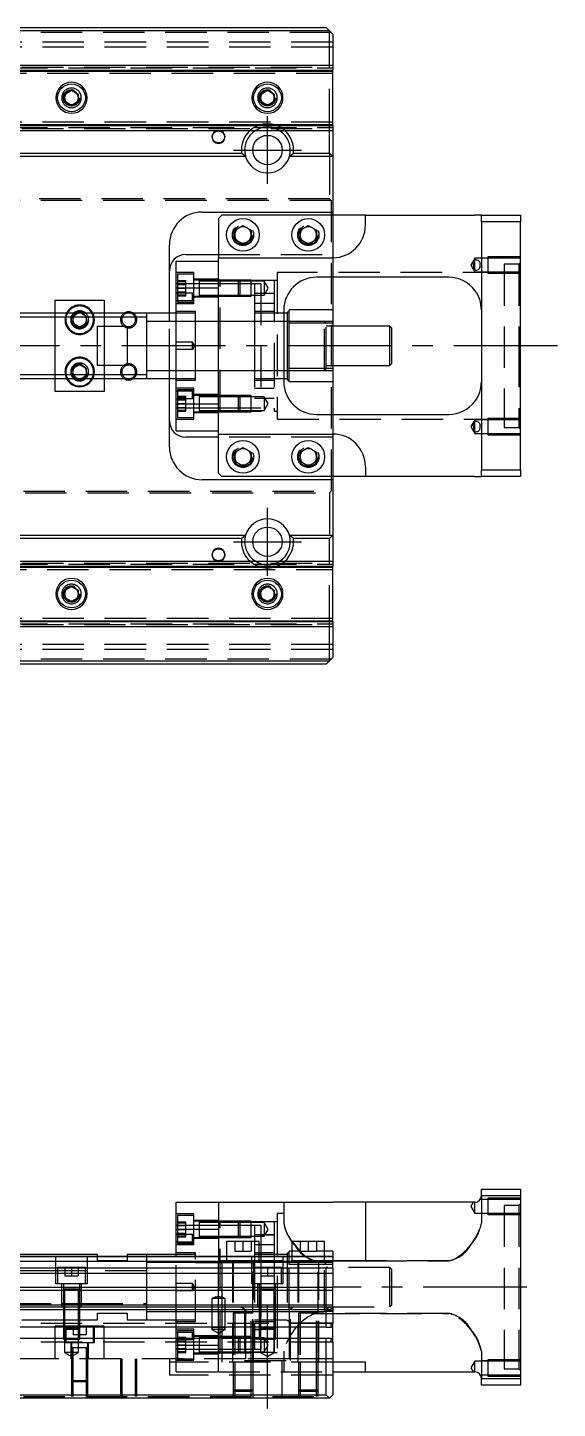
# Model space of a CAD drawing. Extents: x -15 to 745, y -361 to 120.
# Drawn here: x 306.6 to 468.8, y -325.5 to 97.5 of the extents above; entities that cross this region are included whole.
import ezdxf

# ---------------------------------------------------------------- set-up
doc = ezdxf.new("R2010")
doc.units = 0
doc.linetypes.add('CENTER', pattern=[50.8, 31.75, -6.35, 6.35, -6.35])
doc.linetypes.add('DASHED', pattern=[19.05, 12.7, -6.35])
doc.layers.get('0').update_dxf_attribs({"linetype": 'CONTINUOUS'})
doc.layers.add('CENTER', color=1, linetype='CENTER')

msp = doc.modelspace()

# ---------------------------------------------------------------- linework, layer by layer
at = {"color": 7, "linetype": 'CONTINUOUS'}
for p, q in [((300, 97.5), (398, 97.5)), ((399, 96.5), (398, 97.5)), ((399, 96.5), (300, 96.5)), ((400, 95.5), (399, 96.5)), ((399, 86), (399, 96.5)), ((400, 95.5), (400, 86)), ((300, 86), (400, 86)), ((400, 86), (400, 84.48)), ((301.27, 84.48), (400, 84.48)), ((301.95, 84.2), (400, 84.2)), ((400, 84.2), (400, 84.48)), ((400, 67.8), (400, 84.2)), ((318, 77.15), (320, 78.31)), ((318, 74.85), (318, 77.15)), ((320, 78.31), (322, 77.15)), ((322, 77.15), (322, 74.85)), ((378, 77.15), (380, 78.31)), ((378, 74.85), (378, 77.15)), ((380, 78.31), (382, 77.15)), ((382, 77.15), (382, 74.85)), ((320, 73.69), (318, 74.85)), ((322, 74.85), (320, 73.69)), ((380, 73.69), (378, 74.85)), ((382, 74.85), (380, 73.69)), ((300, 67.8), (400, 67.8)), ((400, 67.52), (400, 67.8)), ((300, 67.52), (400, 67.52)), ((300, 66), (400, 66)), ((399, 59), (399, 66)), ((400, 67.52), (400, 66)), ((400, 66), (400, 58)), ((300, 59), (372.06, 59)), ((373.29, 58), (300, 58)), ((373.29, 58), (372.06, 59)), ((386.71, 58), (387.94, 59)), ((400, 58), (386.71, 58)), ((387.94, 59), (399, 59)), ((399, 59), (400, 58)), ((400, 58), (400, 41)), ((360, 41), (400, 41)), ((366, 40), (365, 39)), ((365, 39), (365, 27)), ((410, 40), (366, 40)), ((400, 41), (400, 40)), ((410, 40), (443.5, 40)), ((410, 37), (410, 40)), ((445.5, 40), (443.5, 40)), ((445.5, 40), (457.5, 40)), ((445.5, 38), (445.5, 40)), ((457.5, 40), (457.5, 38)), ((370, 35.44), (372.5, 36.89)), ((370, 32.56), (370, 35.44)), ((372.5, 36.89), (375, 35.44)), ((375, 35.44), (375, 32.56)), ((390, 35.44), (392.5, 36.89)), ((390, 32.56), (390, 35.44)), ((392.5, 36.89), (395, 35.44)), ((395, 35.44), (395, 32.56)), ((445.5, 38), (445.5, -38)), ((457.5, 38), (445.5, 38)), ((457.5, -38), (457.5, 38)), ((350, 10), (350, 31)), ((372.5, 31.11), (370, 32.56)), ((375, 32.56), (372.5, 31.11)), ((392.5, 31.11), (390, 32.56)), ((395, 32.56), (392.5, 31.11)), ((352, 17.78), (352, 26)), ((352, 26), (365, 26)), ((355, 28), (365, 28)), ((365, 27), (400, 27)), ((365, 17.78), (365, 27)), ((443.03, 25.03), (443.11, 25.42)), ((443.11, 25.42), (443.23, 25.8)), ((443.23, 25.8), (443.38, 26.17)), ((443.38, 26.17), (443.5, 26.44)), ((443.5, 26.44), (443.76, 26.42)), ((443.5, 23.06), (443.5, 26.44)), ((443.76, 26.42), (444.01, 26.38)), ((444.01, 26.38), (444.25, 26.32)), ((444.25, 26.32), (444.47, 26.21)), ((444.47, 26.21), (444.66, 26.09)), ((444.66, 26.09), (444.81, 25.92)), ((444.81, 25.92), (444.93, 25.74)), ((444.93, 25.74), (445.02, 25.53)), ((445.02, 25.53), (445.08, 25.3)), ((443.58, 23.06), (443.5, 23.06)), ((443.82, 23.08), (443.58, 23.06)), ((444.04, 23.12), (443.82, 23.08)), ((444.26, 23.18), (444.04, 23.12)), ((444.46, 23.28), (444.26, 23.18)), ((444.65, 23.41), (444.46, 23.28)), ((444.81, 23.57), (444.65, 23.41)), ((444.94, 23.78), (444.81, 23.57)), ((445.04, 24.02), (444.94, 23.78)), ((352, -17.78), (352, 17.78)), ((352, 17.78), (365, 17.78)), ((365, -17.78), (365, 17.78)), ((365, -17.78), (365, 17.78)), ((435.5, 21), (395, 21)), ((400, 21), (400, 11)), ((315, 14), (330, 14)), ((315, 10), (315, 14)), ((330, 14), (330, 10)), ((343, 10), (300, 10)), ((313, 10), (300, 10)), ((321.96, 10), (322.5, 10.31)), ((322.5, 10.31), (323.04, 10)), ((352, 10), (343, 10)), ((343, 10), (343, -10)), ((343, 10), (343, -10)), ((385, 11), (385, -11)), ((386, 10), (385, 10)), ((386.31, 10.37), (386, 10.37)), ((386, 10.37), (386, 0)), ((386.63, 6.93), (386.63, 11)), ((400, 11), (386.63, 11)), ((400, 11), (400, 6.93)), ((328, -6), (328, 6)), ((328, 6), (337, 6)), ((337, 6), (337, -6)), ((386.63, -6.93), (386.63, 6.93)), ((400, 6.93), (386.63, 6.93)), ((400, 6.93), (400, -6.93)), ((417.5, 6), (400, 6)), ((418, 5.5), (417.5, 6)), ((417.5, -6), (417.5, 6)), ((418, 5.5), (418, -5.5)), ((386, 0), (386, -10.38)), ((337, -6), (328, -6)), ((386.63, -11), (386.63, -6.93)), ((400, -6.93), (386.63, -6.93)), ((400, -6), (417.5, -6)), ((400, -6.93), (400, -11)), ((417.5, -6), (418, -5.5)), ((300, -10), (343, -10)), ((300, -10), (313, -10)), ((315, -14), (315, -10)), ((322.5, -10.31), (321.96, -10)), ((323.04, -10), (322.5, -10.31)), ((330, -10), (330, -14)), ((343, -10), (352, -10)), ((350, -31), (350, -10)), ((385, -10), (386, -10)), ((386, -10.38), (386.31, -10.38)), ((400, -11), (386.63, -11)), ((400, -11), (400, -21)), ((330, -14), (315, -14)), ((359.1, -15.18), (359.1, -20.18)), ((352, -17.78), (365, -17.78)), ((352, -26), (352, -17.78)), ((365, -27), (365, -17.78)), ((395, -21), (435.5, -21)), ((443.03, -24.47), (443.11, -24.08)), ((443.11, -24.08), (443.23, -23.7)), ((443.23, -23.7), (443.38, -23.33)), ((443.38, -23.33), (443.5, -23.06)), ((443.5, -23.06), (443.76, -23.07)), ((443.5, -26.44), (443.5, -23.06)), ((443.76, -23.07), (444.01, -23.11)), ((444.01, -23.11), (444.25, -23.18)), ((444.25, -23.18), (444.47, -23.28)), ((444.47, -23.28), (444.66, -23.41)), ((444.66, -23.41), (444.81, -23.58)), ((444.81, -23.58), (444.93, -23.76)), ((444.93, -23.76), (445.02, -23.96)), ((445.02, -23.96), (445.08, -24.19)), ((352, -26), (365, -26)), ((365, -28), (355, -28)), ((365, -39), (365, -27)), ((365, -27), (400, -27)), ((443.58, -26.43), (443.5, -26.44)), ((443.82, -26.42), (443.58, -26.43)), ((444.04, -26.38), (443.82, -26.42)), ((444.26, -26.31), (444.04, -26.38)), ((444.46, -26.22), (444.26, -26.31)), ((444.65, -26.09), (444.46, -26.22)), ((444.81, -25.93), (444.65, -26.09)), ((444.94, -25.71), (444.81, -25.93)), ((445.04, -25.47), (444.94, -25.71)), ((370, -32.56), (372.5, -31.11)), ((370, -35.44), (370, -32.56)), ((372.5, -31.11), (375, -32.56)), ((375, -32.56), (375, -35.44)), ((390, -32.56), (392.5, -31.11)), ((390, -35.44), (390, -32.56)), ((392.5, -31.11), (395, -32.56)), ((395, -32.56), (395, -35.44)), ((372.5, -36.89), (370, -35.44)), ((375, -35.44), (372.5, -36.89)), ((392.5, -36.89), (390, -35.44)), ((395, -35.44), (392.5, -36.89)), ((410, -37), (410, -40)), ((445.5, -40), (445.5, -38)), ((445.5, -38), (457.5, -38)), ((457.5, -38), (457.5, -40)), ((400, -41), (360, -41)), ((365, -39), (366, -40)), ((410, -40), (366, -40)), ((400, -40), (400, -41)), ((400, -41), (400, -58)), ((443.5, -40), (410, -40)), ((443.5, -40), (445.5, -40)), ((457.5, -40), (445.5, -40)), ((300, -58), (373.29, -58)), ((372.06, -59), (300, -59)), ((372.06, -59), (373.29, -58)), ((386.71, -58), (400, -58)), ((387.94, -59), (386.71, -58)), ((399, -59), (387.94, -59)), ((400, -58), (399, -59)), ((399, -66), (399, -59)), ((400, -58), (400, -66)), ((300, -66), (400, -66)), ((300, -67.52), (400, -67.52)), ((400, -66), (400, -67.52)), ((400, -67.8), (400, -67.52)), ((300, -67.8), (400, -67.8)), ((400, -84.2), (400, -67.8)), ((318, -74.85), (320, -73.69)), ((318, -77.15), (318, -74.85)), ((320, -73.69), (322, -74.85)), ((322, -74.85), (322, -77.15)), ((378, -74.85), (380, -73.69)), ((378, -77.15), (378, -74.85)), ((380, -73.69), (382, -74.85)), ((382, -74.85), (382, -77.15)), ((320, -78.31), (318, -77.15)), ((322, -77.15), (320, -78.31)), ((380, -78.31), (378, -77.15)), ((382, -77.15), (380, -78.31)), ((301.27, -84.48), (400, -84.48)), ((301.95, -84.2), (400, -84.2)), ((400, -84.48), (400, -84.2)), ((400, -84.48), (400, -86)), ((300, -86), (400, -86)), ((399, -96.5), (399, -86)), ((400, -86), (400, -95.5)), ((300, -96.5), (399, -96.5)), ((398, -97.5), (399, -96.5)), ((399, -96.5), (400, -95.5)), ((398, -97.5), (300, -97.5)), ((445.5, -260.35), (445.5, -258.35)), ((445.5, -258.35), (457.5, -258.35)), ((457.5, -260.35), (445.5, -260.35)), ((457.5, -258.35), (457.5, -260.35)), ((457.5, -260.35), (457.5, -316.35)), ((352, -262.35), (365, -262.35)), ((352, -270.57), (352, -262.35)), ((365, -262.35), (400, -262.35)), ((365, -262.35), (365, -278.85)), ((410, -262.35), (400, -262.35)), ((443.5, -262.35), (410, -262.35)), ((410, -262.35), (410, -280.35)), ((352, -278.85), (352, -270.57)), ((352, -270.57), (365, -270.57)), ((367.5, -274.35), (367.5, -278.85)), ((377.5, -274.35), (367.5, -274.35)), ((377.5, -278.85), (377.5, -274.35)), ((387.5, -274.35), (387.5, -278.85)), ((397.5, -274.35), (387.5, -274.35)), ((397.5, -278.85), (397.5, -274.35)), ((328, -278.35), (293.5, -278.35)), ((293.5, -278.85), (400, -278.85)), ((293.5, -279.02), (400, -279.02)), ((328, -278.85), (328, -278.35)), ((343, -278.35), (337, -278.35)), ((337, -278.35), (337, -278.85)), ((352, -278.35), (343, -278.35)), ((343, -278.35), (343, -278.85)), ((343, -278.35), (343, -278.85)), ((400, -279.02), (400, -278.85)), ((400, -279.02), (400, -280.42)), ((293.5, -280.42), (400, -280.42)), ((293.5, -282.49), (400, -282.49)), ((410, -280.35), (400, -280.35)), ((400, -282.49), (400, -280.42)), ((400, -282.49), (400, -284.11)), ((293.5, -284.11), (400, -284.11)), ((400, -284.11), (400, -288.41)), ((0, -289.26), (400, -289.26)), ((293.5, -288.41), (400, -288.41)), ((322.5, -288.95), (317.5, -288.95)), ((400, -289.26), (400, -288.41)), ((400, -293.76), (400, -289.26)), ((0, -293.76), (400, -293.76)), ((1, -294.35), (399, -294.35)), ((398, -295.35), (2, -295.35)), ((398, -295.35), (399, -294.35)), ((398, -300.65), (398, -295.35)), ((399, -294.35), (400, -295.35)), ((399, -294.35), (400, -294.35)), ((400, -294.35), (400, -293.76)), ((400, -295.35), (400, -299.5)), ((375.5, -296.35), (369.5, -296.35)), ((395.5, -296.35), (389.5, -296.35)), ((399.5, -300.65), (399.5, -299.5)), ((399.5, -299.5), (400, -299.5)), ((400, -300.65), (400, -299.5)), ((398, -300.65), (2, -300.65)), ((398, -304.05), (2, -304.05)), ((398, -300.65), (399.5, -300.65)), ((399.5, -304.05), (398, -304.05)), ((398, -321.35), (398, -304.05)), ((400, -300.65), (399.5, -300.65)), ((399.5, -304.05), (400, -304.05)), ((399.5, -305.2), (399.5, -304.05)), ((400, -304.05), (400, -300.65)), ((400, -305.2), (400, -304.05)), ((325, -306.95), (320, -306.95)), ((400, -305.2), (399.5, -305.2)), ((400, -305.2), (400, -321.35)), ((410, -311.35), (400, -311.35)), ((410, -314.35), (410, -311.35)), ((400, -314.35), (410, -314.35)), ((410, -314.35), (443.5, -314.35)), ((445.5, -318.35), (445.5, -316.35)), ((445.5, -316.35), (457.5, -316.35)), ((457.5, -316.35), (457.5, -318.35)), ((2, -321.35), (398, -321.35)), ((399, -322.35), (398, -321.35)), ((400, -321.35), (399, -322.35)), ((457.5, -318.35), (445.5, -318.35)), ((399, -322.35), (1, -322.35))]:
    msp.add_line(p, q, dxfattribs=at)
at = {"color": 3, "linetype": 'DASHED'}
for p, q in [((399.5, 96), (283.8, 96)), ((400, 93), (0, 93)), ((400, 91.5), (0, 91.5)), ((0, 85.4), (400, 85.4)), ((300, 85.15), (400, 85.15)), ((399, 66), (399, 86)), ((293.5, 84.42), (400, 84.42)), ((293.5, 83.5), (400, 83.5)), ((317.5, 76), (317.53, 76.41)), ((377.5, 76), (377.53, 76.37)), ((400, 68.5), (293.5, 68.5)), ((0, 66.6), (400, 66.6)), ((293.5, 67.58), (400, 67.58)), ((300, 66.85), (400, 66.85)), ((399, 59), (399, 45)), ((399.5, 44.5), (0.5, 44.5)), ((399, 45), (1, 45)), ((399.5, 44.5), (399, 45)), ((399.5, 44.5), (399.5, -44.5)), ((400, 40), (400, 28)), ((369.5, 34), (369.52, 34.35)), ((389.5, 34), (389.52, 34.35)), ((365, 28), (400, 28)), ((365, 17.78), (365, 26)), ((400, 28), (400, 27)), ((400, 27), (400, 21)), ((443.5, 26.85), (442.29, 24.75)), ((447.5, 26.85), (443.5, 26.85)), ((443.5, 26.44), (443.5, 26.85)), ((457.5, 27.25), (447.5, 27.25)), ((447.5, 27.25), (447.5, 22.25)), ((457.5, 26.85), (447.5, 26.85)), ((457.5, 25.5), (457, 25)), ((357.5, 22.43), (352, 22.43)), ((357.5, 21.93), (352.5, 21.93)), ((352.5, 21.93), (352.5, 17.68)), ((357.5, 12.93), (357.5, 22.43)), ((452.5, 22.5), (383, 22.5)), ((383, 22.5), (383, -22.5)), ((442.29, 24.75), (443.5, 22.65)), ((443.5, 22.65), (443.5, 23.06)), ((443.5, 22.65), (447.5, 22.65)), ((447.5, 22.65), (457.5, 22.65)), ((447.5, 22.25), (457.5, 22.25)), ((457, 25), (452.5, 25)), ((452.5, 25), (452.5, -25)), ((457, 25), (457, 0)), ((352.5, 19), (352, 19)), ((352.5, 19.99), (355, 19.99)), ((352.5, 19.68), (355, 19.68)), ((357.5, 19), (352.5, 19)), ((352.5, 18.83), (355, 18.83)), ((352.5, 17.68), (355, 17.68)), ((352.5, 17.68), (352.5, 13.43)), ((355, 18.83), (355, 19.99)), ((355, 16.52), (355, 18.83)), ((365, 20.43), (357.5, 20.43)), ((359.1, 20.18), (357.5, 20.18)), ((359.1, 19), (357.5, 19)), ((359.1, 20.18), (359.09, 20.18)), ((365, 20.18), (359.1, 20.18)), ((359.1, 20.18), (359.1, 20.18)), ((359.1, 20.18), (359.1, 15.18)), ((359.1, 20.18), (359.1, 17.83)), ((365, 19.78), (359.1, 19.78)), ((365, 19), (359.1, 19)), ((359.1, 17.83), (359.1, 17.55)), ((359.1, 17.55), (359.1, 15.91)), ((365.5, 20), (365, 20.5)), ((371.1, 20.18), (365, 20.18)), ((371.1, 20.18), (365, 20.18)), ((365.5, 20), (365, 20)), ((371.5, 19.78), (365, 19.78)), ((376, 19), (365, 19)), ((382, 20), (365.5, 20)), ((365.5, -20), (365.5, 20)), ((371.5, 19.78), (371.1, 20.18)), ((375, 20.18), (371.1, 20.18)), ((371.1, 17.68), (371.1, 20.18)), ((371.1, 15.18), (371.1, 17.68)), ((375, 19.78), (371.5, 19.78)), ((371.5, 19.78), (371.5, 17.68)), ((371.5, 17.68), (371.5, 15.58)), ((375, 15.18), (375, 20.18)), ((379, 19.78), (375, 19.78)), ((378, 19), (376, 19)), ((376, 19), (376, 0)), ((378, 19), (378, 0)), ((380.21, 17.68), (379, 19.78)), ((379, 19.78), (379, 17.68)), ((379, 15.58), (380.21, 17.68)), ((379, 17.68), (379, 15.58)), ((383, 20), (382, 20)), ((382, 20), (382, 0)), ((443.52, 16.97), (443.34, 17.21)), ((357, 16.1), (352, 16.1)), ((352, 13.9), (357, 13.9)), ((357.5, 12.93), (352, 12.93)), ((352.5, 16.52), (355, 16.52)), ((352.5, 15.68), (355, 15.68)), ((352.5, 15.37), (355, 15.37)), ((352.5, 13.43), (357.5, 13.43)), ((355, 15.37), (355, 16.52)), ((357.66, 15), (357, 16.1)), ((357, 15), (357, 16.1)), ((357, 13.9), (357.66, 15)), ((357, 13.9), (357, 15)), ((357.66, 15), (357, 15)), ((357.5, 15.18), (359.1, 15.18)), ((365, 14.93), (357.5, 14.93)), ((359.09, 15.18), (359.1, 15.18)), ((359.1, 15.91), (359.1, 15.18)), ((359.1, 15.58), (365, 15.58)), ((359.1, 15.18), (365, 15.18)), ((359.1, 15.18), (359.1, 15.18)), ((365, 15.58), (371.5, 15.58)), ((365, 15.18), (371.1, 15.18)), ((365, 15.18), (371.1, 15.18)), ((371.1, 15.18), (371.5, 15.58)), ((371.1, 15.18), (375, 15.18)), ((371.5, 15.58), (375, 15.58)), ((375, 15.58), (379, 15.58)), ((378, 16), (376, 16)), ((382, 13), (376, 13)), ((382, 16), (378, 16)), ((315, 5), (315, 10)), ((320.5, 9.15), (321.96, 10)), ((320.5, 6.85), (320.5, 9.15)), ((323.04, 10), (324.5, 9.15)), ((324.5, 9.15), (324.5, 6.85)), ((330, 10), (330, 5)), ((350, 7.5), (350, 10)), ((358, 10.5), (352, 10.5)), ((358, 10), (352, 10)), ((358, 0), (358, 10.5)), ((382, 10.5), (376, 10.5)), ((382, 10), (376, 10)), ((376, 10), (376, 0)), ((385, 10), (382, 10)), ((315, -5), (315, 5)), ((320, 8), (320.01, 8.25)), ((322.5, 5.69), (320.5, 6.85)), ((324.5, 6.85), (322.5, 5.69)), ((330, 5), (330, -5)), ((352, 7.5), (343, 7.5)), ((350, -7.5), (350, 7.5)), ((358, 7.5), (352, 7.5)), ((365, 7.5), (358, 7.5)), ((376, 7.5), (365, 7.5)), ((382, 7.5), (376, 7.5)), ((385, 7.5), (382, 7.5)), ((386, 7.5), (385, 7.5)), ((386.63, 7.5), (386, 7.5)), ((397.5, 7.5), (386.63, 7.5)), ((400, 7.5), (397.5, 7.5)), ((398, 7), (397.5, 7.5)), ((397.5, -7.5), (397.5, 7.5)), ((398, -7), (398, 7)), ((400, 6), (398, 6)), ((357, 1.1), (352, 1.1)), ((357.66, 0), (357, 1.1)), ((357, -1.1), (357, 1.1)), ((358, -10.5), (358, 0)), ((376, 0), (376, -19)), ((376, 0), (376, -10)), ((378, 0), (378, -19)), ((382, 0), (382, -20)), ((457, 0), (457, -25)), ((357, -1.1), (352, -1.1)), ((357.66, 0), (357, -1.1)), ((315, -10), (315, -5)), ((320, -8), (320.01, -7.75)), ((320.5, -6.85), (322.5, -5.69)), ((320.5, -9.15), (320.5, -6.85)), ((322.5, -5.69), (324.5, -6.85)), ((324.5, -6.85), (324.5, -9.15)), ((330, -5), (330, -10)), ((343, -7.5), (352, -7.5)), ((350, -10), (350, -7.5)), ((352, -7.5), (358, -7.5)), ((358, -7.5), (365, -7.5)), ((365, -7.5), (376, -7.5)), ((376, -7.5), (382, -7.5)), ((382, -7.5), (385, -7.5)), ((385, -7.5), (386, -7.5)), ((386, -7.5), (386.63, -7.5)), ((386.63, -7.5), (397.5, -7.5)), ((397.5, -7.5), (398, -7)), ((397.5, -7.5), (400, -7.5)), ((398, -6), (400, -6)), ((321.96, -10), (320.5, -9.15)), ((324.5, -9.15), (323.04, -10)), ((352, -10), (358, -10)), ((352, -10.5), (358, -10.5)), ((376, -10), (382, -10)), ((376, -10.5), (382, -10.5)), ((382, -10), (385, -10)), ((357.5, -12.93), (352, -12.93)), ((357, -13.9), (352, -13.9)), ((352, -16.1), (357, -16.1)), ((357.5, -13.43), (352.5, -13.43)), ((352.5, -13.43), (352.5, -21.93)), ((352.5, -15.37), (355, -15.37)), ((352.5, -15.68), (355, -15.68)), ((352.5, -16.52), (355, -16.52)), ((355, -15.68), (355, -15.37)), ((355, -17.68), (355, -15.68)), ((357.66, -15), (357, -13.9)), ((357, -15), (357, -13.9)), ((357, -16.1), (357.66, -15)), ((357.66, -15), (357, -15)), ((357.5, -15), (357, -15)), ((357, -16.1), (357, -15)), ((357.5, -17.68), (357.5, -12.93)), ((365, -14.93), (357.5, -14.93)), ((357.66, -15), (357.5, -15)), ((359.1, -15.18), (357.5, -15.18)), ((359.1, -15.18), (359.09, -15.18)), ((365, -15.18), (359.1, -15.18)), ((359.1, -15.18), (359.1, -15.18)), ((359.1, -15.18), (359.1, -20.18)), ((365, -15.58), (359.1, -15.58)), ((371.1, -15.18), (365, -15.18)), ((371.1, -15.18), (365, -15.18)), ((371.5, -15.58), (365, -15.58)), ((371.5, -15.58), (371.1, -15.18)), ((375, -15.18), (371.1, -15.18)), ((371.1, -20.18), (371.1, -15.18)), ((375, -15.58), (371.5, -15.58)), ((371.5, -15.58), (371.5, -19.78)), ((375, -20.18), (375, -15.18)), ((379, -15.58), (375, -15.58)), ((376, -13), (382, -13)), ((376, -16), (378, -16)), ((378, -16), (382, -16)), ((380.21, -17.68), (379, -15.58)), ((379, -15.58), (379, -19.78)), ((443.49, -17.02), (443.79, -16.59)), ((352, -19), (352.5, -19)), ((352.5, -17.68), (355, -17.68)), ((352.5, -18.83), (355, -18.83)), ((352.5, -19), (357.5, -19)), ((352.5, -19.68), (355, -19.68)), ((352.5, -19.99), (355, -19.99)), ((355, -19.68), (355, -17.68)), ((355, -19.99), (355, -19.68)), ((357.5, -22.43), (357.5, -17.68)), ((357.5, -19), (359.1, -19)), ((357.5, -20.18), (359.1, -20.18)), ((357.5, -20.43), (365, -20.43)), ((359.09, -20.18), (359.1, -20.18)), ((359.1, -19), (365, -19)), ((359.1, -19.78), (365, -19.78)), ((359.1, -20.18), (365, -20.18)), ((359.1, -20.18), (359.1, -20.18)), ((365, -26), (365, -17.78)), ((365, -19), (376, -19)), ((365, -19.78), (371.5, -19.78)), ((365, -20), (365.5, -20)), ((365, -20.5), (365.5, -20)), ((365, -20.18), (371.1, -20.18)), ((365, -20.18), (371.1, -20.18)), ((365.5, -20), (382, -20)), ((371.1, -20.18), (371.5, -19.78)), ((371.1, -20.18), (375, -20.18)), ((371.5, -19.78), (375, -19.78)), ((375, -19.78), (379, -19.78)), ((376, -19), (378, -19)), ((379, -19.78), (380.21, -17.68)), ((382, -20), (383, -20)), ((400, -21), (400, -27)), ((352, -22.43), (357.5, -22.43)), ((352.5, -21.93), (357.5, -21.93)), ((383, -22.5), (452.5, -22.5)), ((443.5, -22.65), (442.29, -24.75)), ((442.29, -24.75), (443.5, -26.85)), ((447.5, -22.65), (443.5, -22.65)), ((443.5, -23.06), (443.5, -22.65)), ((457.5, -22.25), (447.5, -22.25)), ((447.5, -22.25), (447.5, -27.25)), ((457.5, -22.65), (447.5, -22.65)), ((452.5, -25), (457, -25)), ((457, -25), (457.5, -25.5)), ((400, -28), (365, -28)), ((400, -27), (400, -28)), ((400, -28), (400, -40)), ((443.5, -26.85), (443.5, -26.44)), ((443.5, -26.85), (447.5, -26.85)), ((447.5, -26.85), (457.5, -26.85)), ((447.5, -27.25), (457.5, -27.25)), ((369.5, -34), (369.52, -33.65)), ((389.5, -34), (389.52, -33.65)), ((0.5, -44.5), (399.5, -44.5)), ((1, -45), (399, -45)), ((399, -45), (399.5, -44.5)), ((399, -45), (399, -59)), ((0, -66.6), (400, -66.6)), ((293.5, -67.58), (400, -67.58)), ((300, -66.85), (400, -66.85)), ((399, -86), (399, -66)), ((293.5, -68.5), (400, -68.5)), ((317.5, -76), (317.53, -75.59)), ((377.5, -76), (377.53, -75.59)), ((400, -83.5), (293.5, -83.5)), ((293.5, -84.42), (400, -84.42)), ((0, -85.4), (400, -85.4)), ((300, -85.15), (400, -85.15)), ((400, -91.5), (0, -91.5)), ((400, -93), (0, -93)), ((399.5, -96), (283.8, -96)), ((445.12, -261.53), (445.14, -261.51)), ((447.5, -261.51), (445.14, -261.51)), ((445.5, -260.35), (445.5, -268.73)), ((457.5, -261.11), (447.5, -261.11)), ((447.5, -261.11), (447.5, -266.11)), ((457.5, -261.51), (447.5, -261.51)), ((357.5, -265.93), (352, -265.93)), ((357.5, -266.43), (352.5, -266.43)), ((352.5, -266.43), (352.5, -270.68)), ((357.5, -275.43), (357.5, -265.93)), ((385, -265.85), (383, -265.85)), ((383, -265.85), (383, -287.35)), ((385, -262.35), (385, -268.73)), ((443.01, -262.35), (442.29, -263.61)), ((442.29, -263.61), (443.5, -265.71)), ((443.5, -265.71), (443.5, -262.35)), ((443.5, -265.71), (447.5, -265.71)), ((452.5, -265.85), (445.5, -265.85)), ((447.5, -265.71), (457.5, -265.71)), ((447.5, -266.11), (457.5, -266.11)), ((457, -263.35), (452.5, -263.35)), ((452.5, -263.35), (452.5, -313.35)), ((457.5, -262.85), (457, -263.35)), ((457, -263.35), (457, -313.35)), ((352, -269.35), (352.5, -269.35)), ((352, -269.35), (352.5, -269.35)), ((352.5, -268.37), (355, -268.37)), ((352.5, -268.68), (355, -268.68)), ((352.5, -269.35), (365, -269.35)), ((352.5, -269.35), (365, -269.35)), ((352.5, -269.52), (355, -269.52)), ((352.5, -270.68), (352.5, -274.93)), ((352.5, -270.68), (355, -270.68)), ((355, -269.52), (355, -268.37)), ((355, -271.83), (355, -269.52)), ((365, -267.93), (357.5, -267.93)), ((359.1, -268.18), (357.5, -268.18)), ((365, -268.18), (359.09, -268.18)), ((359.1, -268.18), (359.1, -268.58)), ((359.1, -268.18), (359.1, -273.18)), ((359.1, -268.18), (359.1, -273.18)), ((365, -268.58), (359.1, -268.58)), ((359.1, -268.58), (359.1, -270.54)), ((359.1, -270.54), (359.1, -270.82)), ((359.1, -270.68), (359.1, -273.18)), ((359.1, -270.68), (359.1, -273.18)), ((365.5, -268.35), (365, -267.85)), ((371.1, -268.18), (365, -268.18)), ((371.1, -268.18), (365, -268.18)), ((365.5, -268.35), (365, -268.35)), ((371.5, -268.58), (365, -268.58)), ((365, -269.35), (376, -269.35)), ((365, -269.35), (376, -269.35)), ((382, -268.35), (365.5, -268.35)), ((365.5, -308.35), (365.5, -268.35)), ((371.5, -268.58), (371.1, -268.18)), ((375, -268.18), (371.1, -268.18)), ((371.1, -270.68), (371.1, -268.18)), ((371.1, -273.18), (371.1, -270.68)), ((375, -268.58), (371.5, -268.58)), ((371.5, -268.58), (371.5, -270.68)), ((371.5, -270.68), (371.5, -272.78)), ((375, -273.18), (375, -268.18)), ((379, -268.58), (375, -268.58)), ((376, -269.35), (378, -269.35)), ((376, -269.35), (376, -278.85)), ((378, -269.35), (378, -282.35)), ((380.21, -270.68), (379, -268.58)), ((379, -268.58), (379, -270.68)), ((379, -272.78), (380.21, -270.68)), ((379, -270.68), (379, -272.78)), ((383, -268.35), (382, -268.35)), ((382, -268.35), (382, -278.85)), ((357, -272.25), (352, -272.25)), ((352, -274.45), (357, -274.45)), ((352.5, -271.83), (355, -271.83)), ((352.5, -272.68), (355, -272.68)), ((352.5, -272.99), (355, -272.99)), ((352.5, -274.93), (357.5, -274.93)), ((355, -272.99), (355, -271.83)), ((357.66, -273.35), (357, -272.25)), ((357, -273.35), (357, -272.25)), ((357, -274.45), (357.66, -273.35)), ((357.66, -273.35), (357, -273.35)), ((357.66, -273.35), (357, -273.35)), ((357, -274.45), (357, -273.35)), ((357.5, -273.18), (359.1, -273.18)), ((365, -273.43), (357.5, -273.43)), ((359.09, -273.18), (365, -273.18)), ((359.1, -270.82), (359.1, -272.78)), ((359.1, -272.78), (365, -272.78)), ((365, -272.78), (371.5, -272.78)), ((365, -273.18), (371.1, -273.18)), ((365, -273.18), (371.1, -273.18)), ((370, -274.35), (370, -277.35)), ((371.1, -273.18), (371.5, -272.78)), ((371.1, -273.18), (375, -273.18)), ((371.5, -272.78), (375, -272.78)), ((372.5, -274.35), (372.5, -277.35)), ((375, -272.78), (379, -272.78)), ((375, -274.35), (375, -277.35)), ((378, -272.35), (376, -272.35)), ((378, -272.35), (382, -272.35)), ((382, -272.35), (378, -272.35)), ((387.51, -274.38), (389.94, -277.35)), ((390, -274.35), (390, -277.35)), ((392.5, -274.35), (392.5, -277.35)), ((395, -274.35), (395, -277.35)), ((315.25, -287.35), (315.25, -278.85)), ((324.75, -278.85), (324.75, -287.35)), ((328, -280.35), (328, -278.85)), ((337, -278.85), (337, -280.35)), ((343, -278.85), (343, -288.35)), ((343, -278.85), (343, -288.35)), ((357.5, -275.43), (352, -275.43)), ((358, -277.85), (352, -277.85)), ((358, -278.35), (352, -278.35)), ((352, -294.35), (352, -278.85)), ((358, -298.85), (358, -277.85)), ((365, -278.85), (365, -280.35)), ((367.5, -278.85), (367.5, -280.35)), ((370, -277.35), (372.5, -277.35)), ((372.5, -277.35), (375, -277.35)), ((375.25, -287.35), (375.25, -278.85)), ((377.5, -275.35), (376, -275.35)), ((377.5, -275.35), (376, -275.35)), ((382, -277.85), (376, -277.85)), ((377.5, -278.35), (376, -278.35)), ((376, -278.85), (376, -280.35)), ((382, -275.35), (377.5, -275.35)), ((382, -275.35), (377.5, -275.35)), ((382, -278.35), (377.5, -278.35)), ((377.5, -280.35), (377.5, -278.85)), ((386, -278.35), (382, -278.35)), ((382, -278.85), (382, -280.35)), ((384.75, -278.85), (384.75, -287.35)), ((386.31, -277.98), (386, -277.98)), ((386, -277.98), (386, -278.85)), ((386, -278.85), (386, -280.35)), ((386.63, -278.85), (386.63, -277.35)), ((387.5, -277.35), (386.63, -277.35)), ((386.63, -280.35), (386.63, -278.85)), ((390, -277.35), (387.5, -277.35)), ((387.5, -278.85), (387.5, -280.35)), ((389.94, -277.35), (391.58, -278.86)), ((390, -277.35), (392.5, -277.35)), ((392.5, -277.35), (395, -277.35)), ((397.5, -277.35), (395, -277.35)), ((400, -277.35), (397.5, -277.35)), ((397.5, -280.35), (397.5, -278.85)), ((400, -277.35), (400, -278.85)), ((315.25, -283.35), (293.5, -283.35)), ((315.75, -283.35), (315.25, -283.35)), ((315.75, -282.35), (315.75, -287.35)), ((324.25, -282.35), (315.75, -282.35)), ((324.25, -283.35), (315.75, -283.35)), ((318, -282.35), (318, -284.85)), ((320, -282.35), (320, -284.85)), ((322, -282.35), (322, -284.85)), ((324.25, -287.35), (324.25, -282.35)), ((324.75, -283.35), (324.25, -283.35)), ((343, -283.35), (324.75, -283.35)), ((337, -280.35), (328, -280.35)), ((352, -280.85), (343, -280.85)), ((358, -280.85), (352, -280.85)), ((365, -280.85), (358, -280.85)), ((358, -280.85), (365, -280.85)), ((365, -280.35), (366, -280.35)), ((365, -291.35), (365, -280.35)), ((369.5, -280.85), (365, -280.85)), ((365, -280.85), (369.5, -280.85)), ((375.25, -280.35), (366, -280.35)), ((366, -280.35), (366, -291.47)), ((369.25, -280.35), (369.25, -311.35)), ((369.5, -280.35), (369.5, -296.36)), ((375.25, -280.85), (369.5, -280.85)), ((369.5, -280.85), (375.25, -280.85)), ((384.75, -280.35), (375.25, -280.35)), ((375.5, -280.85), (375.25, -280.85)), ((375.25, -280.85), (375.5, -280.85)), ((375.5, -296.36), (375.5, -280.35)), ((376, -280.85), (375.5, -280.85)), ((375.5, -280.85), (376, -280.85)), ((375.75, -282.35), (375.75, -280.35)), ((375.75, -282.35), (375.75, -287.35)), ((384.25, -282.35), (375.75, -282.35)), ((376, -280.35), (376, -307.35)), ((382, -280.85), (376, -280.85)), ((378, -282.35), (378, -284.85)), ((380, -282.35), (380, -284.85)), ((382, -280.35), (382, -282.35)), ((384.75, -280.85), (382, -280.85)), ((382, -282.35), (382, -284.85)), ((384.25, -287.35), (384.25, -282.35)), ((400, -280.35), (384.75, -280.35)), ((386, -280.85), (384.75, -280.85)), ((386, -280.35), (386, -298.73)), ((386.63, -280.85), (386, -280.85)), ((386.63, -280.85), (386, -280.85)), ((386.63, -281.43), (386.63, -280.35)), ((389.5, -280.85), (386.63, -280.85)), ((389.5, -280.85), (386.63, -280.85)), ((386.63, -295.28), (386.63, -281.43)), ((389.5, -281.43), (386.63, -281.43)), ((389.25, -280.35), (389.25, -311.35)), ((389.5, -280.35), (389.5, -296.36)), ((395.5, -280.85), (389.5, -280.85)), ((395.5, -280.85), (389.5, -280.85)), ((395.5, -281.43), (389.5, -281.43)), ((435.5, -280.28), (395, -280.28)), ((395, -280.28), (397.5, -280.28)), ((395.5, -296.36), (395.5, -280.35)), ((397.5, -280.85), (395.5, -280.85)), ((397.5, -280.85), (395.5, -280.85)), ((400, -281.43), (395.5, -281.43)), ((395.75, -311.35), (395.75, -280.35)), ((397.5, -280.28), (400, -280.28)), ((398, -281.35), (397.5, -280.85)), ((400, -280.85), (397.5, -280.85)), ((397.5, -295.85), (397.5, -280.85)), ((398, -295.35), (398, -281.35)), ((417.5, -282.35), (398, -282.35)), ((400, -280.28), (410, -280.28)), ((410, -280.28), (435.5, -280.28)), ((418, -282.85), (417.5, -282.35)), ((417.5, -294.35), (417.5, -282.35)), ((418, -282.85), (418, -293.85)), ((435.85, -280.26), (435.5, -280.28)), ((436.19, -280.22), (435.85, -280.26)), ((436.55, -280.14), (436.19, -280.22)), ((324.75, -287.35), (315.25, -287.35)), ((317, -294.35), (317, -287.35)), ((317.5, -287.35), (317.5, -288.95)), ((318, -284.85), (320, -284.85)), ((320, -284.85), (322, -284.85)), ((322.5, -288.95), (322.5, -287.35)), ((323, -287.35), (323, -294.35)), ((357, -287.25), (352, -287.25)), ((357.66, -288.35), (357, -287.25)), ((357, -289.45), (357, -287.25)), ((384.75, -287.35), (375.25, -287.35)), ((375.75, -311.35), (375.75, -287.35)), ((377, -294.35), (377, -287.35)), ((377.5, -287.35), (377.5, -288.95)), ((378, -284.85), (378, -307.35)), ((378, -284.85), (380, -284.85)), ((380, -284.85), (382, -284.85)), ((382, -284.85), (382, -308.35)), ((382.5, -288.95), (382.5, -287.35)), ((383, -287.35), (383, -294.35)), ((317.5, -288.95), (317.5, -294.35)), ((317.5, -288.95), (317.5, -288.95)), ((317.5, -288.95), (317.5, -288.96)), ((322.5, -288.95), (317.5, -288.95)), ((317.9, -288.95), (317.9, -294.35)), ((322.1, -294.35), (322.1, -288.95)), ((322.5, -288.95), (322.5, -288.95)), ((322.5, -294.35), (322.5, -288.95)), ((322.5, -288.96), (322.5, -288.95)), ((343, -288.35), (343, -294.35)), ((343, -288.35), (343, -294.35)), ((357, -289.45), (352, -289.45)), ((357.66, -288.35), (357, -289.45)), ((363, -291.85), (363, -294.35)), ((367, -291.85), (363, -291.85)), ((365.06, -291.35), (364.94, -291.35)), ((365, -294.35), (365, -291.35)), ((366, -291.47), (366, -294.35)), ((367, -294.35), (367, -291.85)), ((377.5, -288.95), (377.5, -294.35)), ((377.5, -288.95), (377.5, -288.95)), ((377.5, -288.95), (377.5, -288.96)), ((382.5, -288.95), (377.5, -288.95)), ((377.9, -288.95), (377.9, -294.35)), ((382.1, -294.35), (382.1, -288.95)), ((382.5, -288.95), (382.5, -288.95)), ((382.5, -294.35), (382.5, -288.95)), ((382.5, -288.96), (382.5, -288.95)), ((263, -293.35), (317, -293.35)), ((317, -293.35), (317.5, -293.35)), ((317.5, -293.35), (317.9, -293.35)), ((317.5, -294.35), (317.5, -300.65)), ((317.5, -294.35), (317.5, -300.65)), ((317.9, -293.35), (322.1, -293.35)), ((317.9, -294.35), (317.9, -300.65)), ((322.1, -293.35), (322.5, -293.35)), ((322.1, -300.65), (322.1, -294.35)), ((322.5, -293.35), (323, -293.35)), ((322.5, -300.65), (322.5, -294.35)), ((322.5, -300.65), (322.5, -294.35)), ((323, -293.35), (343, -293.35)), ((343, -294.35), (343, -298.35)), ((343, -294.35), (343, -298.35)), ((343, -295.85), (352, -295.85)), ((352, -300.65), (352, -294.35)), ((352, -295.85), (358, -295.85)), ((358, -295.85), (363, -295.85)), ((358, -295.85), (363, -295.85)), ((363, -294.35), (363, -300.65)), ((363, -295.85), (365, -295.85)), ((363, -295.85), (365, -295.85)), ((365, -300.65), (365, -294.35)), ((365, -295.85), (367, -295.85)), ((365, -295.85), (367, -295.85)), ((366, -294.35), (366, -300.65)), ((367, -300.65), (367, -294.35)), ((367, -295.85), (376, -295.85)), ((367, -295.85), (376, -295.85)), ((372, -294.35), (373, -295.35)), ((372.06, -294.35), (373.29, -295.35)), ((373, -295.35), (373, -310.85)), ((373.29, -295.35), (373.29, -300.65)), ((376, -295.85), (386, -295.85)), ((377.5, -294.35), (377.5, -300.65)), ((377.5, -294.35), (377.5, -300.65)), ((377.9, -294.35), (377.9, -300.65)), ((382.1, -300.65), (382.1, -294.35)), ((382.5, -300.65), (382.5, -294.35)), ((382.5, -300.65), (382.5, -294.35)), ((383, -294.35), (383, -310.85)), ((386, -295.85), (397.5, -295.85)), ((386.63, -295.28), (386.63, -299.35)), ((400, -295.28), (386.63, -295.28)), ((387.94, -294.35), (386.71, -295.35)), ((386.71, -300.65), (386.71, -295.35)), ((387, -295.35), (388, -294.35)), ((387, -310.85), (387, -295.35)), ((397.5, -295.85), (398, -295.35)), ((400, -295.85), (397.5, -295.85)), ((398, -295.35), (400, -295.35)), ((400, -294.35), (417.5, -294.35)), ((400, -294.35), (400, -295.28)), ((417.5, -294.35), (418, -293.85)), ((399.5, -299.5), (0.5, -299.5)), ((266.71, -298.35), (317.5, -298.35)), ((317.5, -298.35), (317.9, -298.35)), ((317.9, -298.35), (322.1, -298.35)), ((322.1, -298.35), (322.5, -298.35)), ((322.5, -298.35), (328, -298.35)), ((328, -296.35), (337, -296.35)), ((328, -298.35), (328, -296.35)), ((337, -296.35), (337, -298.35)), ((337, -298.35), (343, -298.35)), ((343, -298.35), (352, -298.35)), ((352, -298.35), (358, -298.35)), ((352, -298.85), (358, -298.85)), ((369.5, -296.35), (369.5, -311.35)), ((375.5, -296.35), (369.5, -296.35)), ((370, -296.35), (370, -311.35)), ((375, -311.35), (375, -296.35)), ((375.5, -310.85), (375.5, -296.35)), ((376, -298.35), (386, -298.35)), ((376, -298.85), (382, -298.85)), ((386.31, -298.73), (386, -298.73)), ((400, -299.35), (386.63, -299.35)), ((389.5, -296.35), (389.5, -311.35)), ((395.5, -296.35), (389.5, -296.35)), ((390, -296.35), (390, -311.35)), ((394.07, -296.54), (394.31, -296.49)), ((394.31, -296.49), (394.65, -296.45)), ((394.65, -296.45), (395, -296.43)), ((395, -311.35), (395, -296.35)), ((395.56, -296.43), (395, -296.43)), ((395, -296.43), (395.56, -296.43)), ((395.5, -311.35), (395.5, -296.35)), ((435.5, -296.43), (395.56, -296.43)), ((395.56, -296.43), (435.5, -296.43)), ((435.85, -296.45), (435.5, -296.43)), ((436.19, -296.49), (435.85, -296.45)), ((436.55, -296.57), (436.19, -296.49)), ((315, -300.65), (315, -300.35)), ((317.5, -300.35), (315, -300.35)), ((315, -304.05), (315, -300.65)), ((315, -310.35), (315, -304.05)), ((317.9, -300.35), (317.5, -300.35)), ((317.5, -300.65), (317.5, -300.96)), ((317.5, -300.65), (317.5, -300.96)), ((317.5, -300.96), (317.9, -301.36)), ((317.5, -300.96), (322.5, -300.96)), ((317.5, -300.96), (317.5, -304.05)), ((317.5, -304.05), (317.5, -304.35)), ((317.5, -304.35), (322.5, -304.35)), ((322.1, -300.35), (317.9, -300.35)), ((317.9, -300.65), (317.9, -301.36)), ((322.1, -301.36), (317.9, -301.36)), ((317.9, -301.36), (317.9, -304.35)), ((317.9, -304.35), (317.9, -308.35)), ((318, -300.35), (318, -305.35)), ((318.25, -300.35), (318.25, -300.65)), ((318.25, -300.65), (318.25, -301.36)), ((318.25, -301.36), (318.25, -305.35)), ((320.5, -300.35), (320.5, -302.85)), ((320.5, -302.85), (322.5, -302.85)), ((322.5, -300.35), (322.1, -300.35)), ((322.1, -301.36), (322.1, -300.65)), ((322.1, -301.36), (322.5, -300.96)), ((322.1, -304.35), (322.1, -301.36)), ((322.1, -308.35), (322.1, -304.35)), ((330, -300.35), (322.5, -300.35)), ((322.5, -300.96), (322.5, -300.65)), ((322.5, -300.96), (322.5, -300.65)), ((322.5, -304.05), (322.5, -300.96)), ((322.5, -302.85), (324.5, -302.85)), ((322.5, -304.35), (322.5, -304.05)), ((324.5, -300.35), (324.5, -302.85)), ((326.75, -300.65), (326.75, -300.35)), ((326.75, -304.05), (326.75, -300.65)), ((326.75, -305.35), (326.75, -304.05)), ((327, -305.35), (327, -300.35)), ((330, -300.65), (330, -300.35)), ((330, -304.05), (330, -300.65)), ((330, -310.35), (330, -304.05)), ((352, -304.05), (352, -300.65)), ((357.5, -301.28), (352, -301.28)), ((357, -302.25), (352, -302.25)), ((352, -306.14), (352, -304.05)), ((352, -304.45), (357, -304.45)), ((357.5, -301.78), (352.5, -301.78)), ((352.5, -301.78), (352.5, -304.05)), ((352.5, -303.72), (355, -303.72)), ((352.5, -304.03), (355, -304.03)), ((352.5, -304.05), (352.5, -310.28)), ((355, -304.03), (355, -303.72)), ((355, -306.03), (355, -304.03)), ((357.66, -303.35), (357, -302.25)), ((357, -303.35), (357, -302.25)), ((357, -304.45), (357.66, -303.35)), ((357.66, -303.35), (357, -303.35)), ((357.66, -303.35), (357, -303.35)), ((357, -304.45), (357, -303.35)), ((357.5, -306.03), (357.5, -301.28)), ((365, -303.28), (357.5, -303.28)), ((359.1, -303.53), (357.5, -303.53)), ((365, -303.53), (359.09, -303.53)), ((359.1, -303.53), (359.1, -303.93)), ((359.1, -303.53), (359.1, -308.53)), ((359.1, -303.53), (359.1, -308.53)), ((365, -303.93), (359.1, -303.93)), ((359.1, -303.93), (359.1, -304.05)), ((359.1, -304.05), (359.1, -308.13)), ((363, -300.65), (363, -300.72)), ((363, -300.72), (363, -301.36)), ((363, -300.72), (363.17, -301.36)), ((367, -300.72), (363, -300.72)), ((363, -301.36), (365, -302.51)), ((367, -301.36), (363, -301.36)), ((365, -301.36), (365, -300.65)), ((365, -302.51), (367, -301.36)), ((365, -304.05), (365, -301.36)), ((371.1, -303.53), (365, -303.53)), ((371.1, -303.53), (365, -303.53)), ((371.5, -303.93), (365, -303.93)), ((365, -311.35), (365, -304.05)), ((366, -300.65), (366, -301.36)), ((366, -301.36), (366, -304.05)), ((366, -304.05), (366, -311.35)), ((366.83, -301.36), (367, -300.72)), ((367, -300.72), (367, -300.65)), ((367, -301.36), (367, -300.72)), ((371.5, -303.93), (371.1, -303.53)), ((375, -303.53), (371.1, -303.53)), ((371.1, -308.53), (371.1, -303.53)), ((375, -303.93), (371.5, -303.93)), ((371.5, -303.93), (371.5, -308.13)), ((373.29, -300.65), (373.29, -304.05)), ((373.29, -304.05), (373.29, -310.35)), ((379, -303.93), (375, -303.93)), ((376, -301.36), (377.9, -301.36)), ((377.9, -301.36), (376, -301.36)), ((377.5, -304.35), (376, -304.35)), ((377.5, -300.65), (377.5, -300.96)), ((377.5, -300.65), (377.5, -300.96)), ((377.5, -300.96), (377.9, -301.36)), ((377.5, -300.96), (382.5, -300.96)), ((377.5, -300.96), (377.5, -304.05)), ((377.5, -304.05), (377.5, -304.35)), ((377.5, -304.35), (382.5, -304.35)), ((377.9, -300.65), (377.9, -301.36)), ((382.1, -301.36), (377.9, -301.36)), ((377.9, -301.36), (377.9, -304.35)), ((377.9, -304.35), (377.9, -308.35)), ((380.21, -306.03), (379, -303.93)), ((379, -303.93), (379, -308.13)), ((382.1, -301.36), (382.1, -300.65)), ((382.1, -301.36), (382.5, -300.96)), ((382.1, -304.35), (382.1, -301.36)), ((382.1, -308.35), (382.1, -304.35)), ((382.5, -300.96), (382.5, -300.65)), ((382.5, -300.96), (382.5, -300.65)), ((382.5, -304.05), (382.5, -300.96)), ((382.5, -304.35), (382.5, -304.05)), ((386.71, -304.05), (386.71, -300.65)), ((386.71, -310.35), (386.71, -304.05)), ((399.5, -305.2), (0.5, -305.2)), ((317.9, -308.35), (320, -309.57)), ((322.1, -308.35), (317.9, -308.35)), ((318, -305.35), (327, -305.35)), ((319.75, -305.35), (319.75, -310.35)), ((320, -305.35), (320, -306.96)), ((320, -306.95), (320, -310.35)), ((325, -306.95), (320, -306.95)), ((320, -309.57), (322.1, -308.35)), ((320.4, -306.95), (320.4, -310.35)), ((324.6, -310.35), (324.6, -306.95)), ((325, -306.95), (325, -305.35)), ((325, -306.96), (325, -306.95)), ((325, -306.95), (325, -306.95)), ((325, -310.35), (325, -306.95)), ((325.25, -310.35), (325.25, -305.35)), ((352, -314.35), (352, -306.14)), ((352, -306.14), (365, -306.14)), ((352, -307.35), (352.5, -307.35)), ((352, -307.35), (352.5, -307.35)), ((352.5, -304.88), (355, -304.88)), ((352.5, -306.03), (355, -306.03)), ((352.5, -307.19), (355, -307.19)), ((352.5, -307.35), (365, -307.35)), ((352.5, -307.35), (365, -307.35)), ((352.5, -308.03), (355, -308.03)), ((352.5, -308.34), (355, -308.34)), ((355, -308.03), (355, -306.03)), ((355, -308.34), (355, -308.03)), ((357.5, -310.78), (357.5, -306.03)), ((357.5, -308.53), (359.1, -308.53)), ((357.5, -308.78), (365, -308.78)), ((359.09, -308.53), (365, -308.53)), ((359.1, -306.03), (359.1, -308.53)), ((359.1, -306.03), (359.1, -308.53)), ((359.1, -308.13), (365, -308.13)), ((365, -307.35), (376, -307.35)), ((365, -307.35), (376, -307.35)), ((365, -308.13), (371.5, -308.13)), ((365, -308.85), (365.5, -308.35)), ((365.5, -308.35), (365, -308.35)), ((365, -308.53), (371.1, -308.53)), ((365, -308.53), (371.1, -308.53)), ((377.9, -308.35), (365.5, -308.35)), ((371.1, -308.53), (371.5, -308.13)), ((371.1, -308.53), (375, -308.53)), ((371.5, -308.13), (375, -308.13)), ((375, -308.13), (379, -308.13)), ((376, -307.35), (378, -307.35)), ((377.9, -308.35), (380, -309.57)), ((382.1, -308.35), (377.9, -308.35)), ((379, -308.13), (380.21, -306.03)), ((380, -309.57), (382.1, -308.35)), ((382.1, -308.35), (383, -308.35)), ((385, -307.98), (385, -314.35)), ((445.5, -307.98), (445.5, -316.35)), ((373.29, -310.35), (266.71, -310.35)), ((320, -310.35), (320, -316.96)), ((320, -310.35), (320, -316.96)), ((320.4, -310.35), (320.4, -317.36)), ((324.6, -317.36), (324.6, -310.35)), ((325, -316.96), (325, -310.35)), ((325, -316.96), (325, -310.35)), ((335, -310.35), (335, -321.85)), ((335.4, -310.35), (335.4, -321.85)), ((339.6, -321.85), (339.6, -310.35)), ((340, -321.85), (340, -310.35)), ((350, -310.35), (350, -311.35)), ((350, -311.35), (350, -315.35)), ((360, -311.35), (350, -311.35)), ((352, -310.78), (357.5, -310.78)), ((352.5, -310.28), (357.5, -310.28)), ((400, -311.35), (360, -311.35)), ((365, -314.35), (365, -311.35)), ((369.5, -311.35), (369.5, -319.86)), ((369.5, -311.35), (369.5, -319.86)), ((370, -311.35), (370, -320.36)), ((373, -310.85), (387, -310.85)), ((386.71, -310.35), (373.29, -310.35)), ((375, -320.36), (375, -311.35)), ((375.5, -310.85), (375.5, -322.35)), ((384.5, -322.35), (384.5, -310.85)), ((400, -310.35), (386.71, -310.35)), ((389.5, -311.35), (389.5, -319.86)), ((389.5, -311.35), (389.5, -319.86)), ((390, -311.35), (390, -320.36)), ((395, -320.36), (395, -311.35)), ((395.5, -319.86), (395.5, -311.35)), ((395.5, -319.86), (395.5, -311.35)), ((443.5, -311), (442.29, -313.1)), ((447.5, -311), (443.5, -311)), ((443.5, -314.35), (443.5, -311)), ((445.5, -310.85), (452.5, -310.85)), ((457.5, -310.6), (447.5, -310.6)), ((447.5, -310.6), (447.5, -315.6)), ((457.5, -311), (447.5, -311)), ((320, -316.96), (320.4, -317.36)), ((320, -316.96), (325, -316.96)), ((320, -316.96), (320, -321.85)), ((324.6, -317.36), (325, -316.96)), ((325, -321.85), (325, -316.96)), ((355, -315.35), (350, -315.35)), ((352, -314.35), (365, -314.35)), ((400, -315.35), (355, -315.35)), ((365, -314.35), (400, -314.35)), ((442.29, -313.1), (443.01, -314.35)), ((445.14, -315.2), (447.5, -315.2)), ((447.5, -315.2), (457.5, -315.2)), ((447.5, -315.6), (457.5, -315.6)), ((452.5, -313.35), (457, -313.35)), ((457, -313.35), (457.5, -313.85)), ((324.6, -317.36), (320.4, -317.36)), ((320.4, -317.36), (320.4, -321.85)), ((324.6, -321.85), (324.6, -317.36)), ((369.5, -319.86), (370, -320.36)), ((369.5, -319.86), (375.5, -319.86)), ((369.5, -319.86), (369.5, -321.85)), ((375, -320.36), (370, -320.36)), ((370, -320.36), (370, -321.85)), ((375, -320.36), (375.5, -319.86)), ((375, -321.85), (375, -320.36)), ((389.5, -319.86), (390, -320.36)), ((389.5, -319.86), (395.5, -319.86)), ((389.5, -319.86), (389.5, -321.85)), ((395, -320.36), (390, -320.36)), ((390, -320.36), (390, -321.85)), ((395, -320.36), (395.5, -319.86)), ((395, -321.85), (395, -320.36)), ((395.5, -321.85), (395.5, -319.86)), ((0.5, -321.85), (399.5, -321.85))]:
    msp.add_line(p, q, dxfattribs=at)
at = {"color": 3, "linetype": 'CONTINUOUS'}
for p, q in [((343, 8.75), (300, 8.75)), ((300, -8.75), (343, -8.75))]:
    msp.add_line(p, q, dxfattribs=at)
at = {"color": 7, "linetype": 'CONTINUOUS'}
for centre, radius in [((320, 76), 4.25), ((380, 76), 4.25), ((380, 60), 4.5), ((372.5, 34), 5), ((392.5, 34), 5), ((372.5, -34), 5), ((392.5, -34), 5), ((380, -60), 4.5), ((320, -76), 4.25), ((380, -76), 4.25)]:
    msp.add_circle(centre, radius, dxfattribs=at)
at = {"color": 3, "linetype": 'DASHED'}
for centre, radius in [((320, 76), 2.5), ((380, 76), 2.5), ((365, 64), 1.83), ((372.5, 34), 3.25), ((372.5, 34), 3), ((392.5, 34), 3.25), ((392.5, 34), 3), ((322.5, 8), 2.5), ((322.5, -8), 2.5), ((372.5, -34), 3.25), ((372.5, -34), 3), ((392.5, -34), 3.25), ((392.5, -34), 3), ((365, -64), 1.83), ((320, -76), 2.5), ((380, -76), 2.5)]:
    msp.add_circle(centre, radius, dxfattribs=at)
at = {"color": 7, "linetype": 'CONTINUOUS'}
for centre, radius, start, end in [((320, 76), 4.75, 0, 180), ((380, 76), 4.75, 0, 180), ((320, 76), 4.75, 180, 0), ((380, 76), 4.75, 180, 0), ((365, 64), 2, 180, 90), ((365, 64), 2, 90, 180), ((380, 60), 8, 131.4096, 187.1808), ((380, 60), 7, 121.0027, 196.6015), ((380, 60), 7, 343.3985, 58.9973), ((380, 60), 8, 352.8192, 48.5904), ((380, 60), 7, 196.6015, 343.3985), ((360, 31), 10, 90, 180), ((400, 37), 10, 270, 0), ((355, 23), 5, 90, 180), ((446.47, 24.82), 3.45, 176.4283, 210.5249), ((442.4, 24.75), 2.74, 344.5023, 11.5603), ((395, 11), 10, 90, 180), ((435.5, 11), 10, 36.8699, 90), ((435.5, 11), 10, 0, 36.8699), ((322.5, 8), 4.5, 90, 153.6122), ((322.5, 8), 4.25, 28.0725, 151.9275), ((322.5, 8), 4.5, 26.3878, 90), ((337.5, 8), 2.1, 72.2472, 107.7528), ((386.31, 10.69), 0.312, 270, 0), ((322.5, -8), 4.5, 206.3878, 333.6122), ((322.5, -8), 4.25, 208.0725, 331.9275), ((337.5, -8), 2.1, 252.2472, 287.7528), ((395, -11), 10, 180, 270), ((386.31, -10.69), 0.312, 0, 90), ((435.5, -11), 10, 323.1311, 359.999), ((435.5, -11), 10, 270, 323.1301), ((355, -23), 5, 180, 270), ((446.47, -24.68), 3.45, 176.4283, 210.5249), ((442.4, -24.74), 2.74, 344.5023, 11.5603), ((400, -37), 10, 0, 90), ((360, -31), 10, 180, 270), ((380, -60), 7, 16.6015, 163.3985), ((380, -60), 8, 172.8192, 228.5904), ((380, -60), 7, 163.3985, 238.9973), ((380, -60), 7, 301.0027, 16.6015), ((380, -60), 8, 311.4096, 7.1808), ((365, -64), 2, 270, 180), ((365, -64), 2, 180, 270), ((320, -76), 4.75, 0, 180), ((380, -76), 4.75, 0, 180), ((320, -76), 4.75, 180, 0), ((380, -76), 4.75, 180, 0), ((443.5, -260.35), 2, 270, 0), ((443.5, -316.35), 2, 0, 90)]:
    msp.add_arc(centre, radius, start, end, dxfattribs=at)
at = {"color": 3, "linetype": 'DASHED'}
for centre, radius, start, end in [((320, 76), 3, 0, 180), ((320, 76), 2.1, 162.2472, 180), ((320, 76), 2.1, 137.7528, 162.2472), ((320, 76), 2.1, 102.2472, 137.7528), ((320, 76), 2.1, 77.7528, 102.2472), ((320, 76), 2.1, 42.2472, 77.7528), ((320, 76), 2.1, 17.7528, 42.2472), ((320, 76), 2.1, 342.2472, 17.7528), ((380, 76), 3, 0, 180), ((380, 76), 2.1, 162.2472, 180), ((380, 76), 2.1, 137.7528, 162.2472), ((380, 76), 2.1, 102.2472, 137.7528), ((380, 76), 2.1, 77.7528, 102.2472), ((380, 76), 2.1, 42.2472, 77.7528), ((380, 76), 2.1, 17.7528, 42.2472), ((380, 76), 2.1, 342.2472, 17.7528), ((320, 76), 3, 180, 0), ((320, 76), 2.1, 180, 197.7528), ((320, 76), 2.1, 197.7528, 222.2472), ((320, 76), 2.1, 222.2472, 257.7528), ((320, 76), 2.1, 257.7528, 282.2472), ((320, 76), 2.1, 282.2472, 317.7528), ((320, 76), 2.1, 317.7528, 342.2472), ((380, 76), 3, 180, 0), ((380, 76), 2.1, 180, 197.7528), ((380, 76), 2.1, 197.7528, 222.2472), ((380, 76), 2.1, 222.2472, 257.7528), ((380, 76), 2.1, 257.7528, 282.2472), ((380, 76), 2.1, 282.2472, 317.7528), ((380, 76), 2.1, 317.7528, 342.2472), ((380, 60), 8, 48.5904, 131.4096), ((380, 60), 7, 58.9973, 121.0027), ((372.5, 34), 2.5, 120, 180), ((372.5, 34), 2.5, 180, 240), ((372.5, 34), 2.5, 60, 120), ((372.5, 34), 2.5, 0, 60), ((372.5, 34), 2.5, 300, 0), ((392.5, 34), 2.5, 120, 180), ((392.5, 34), 2.5, 180, 240), ((392.5, 34), 2.5, 60, 120), ((392.5, 34), 2.5, 0, 60), ((392.5, 34), 2.5, 300, 0), ((372.5, 34), 2.5, 240, 300), ((392.5, 34), 2.5, 240, 300), ((322.5, 8), 4.5, 153.6122, 221.8103), ((322.5, 8), 4.25, 151.9275, 224.9009), ((322.5, 8), 2.75, 133.3418, 270), ((322.5, 8), 2.1, 162.2472, 180), ((322.5, 8), 2.1, 137.7528, 162.2472), ((322.5, 8), 2.75, 46.6582, 133.3418), ((322.5, 8), 2.1, 107.7528, 137.7528), ((322.5, 8), 2.1, 102.2472, 107.7528), ((322.5, 8), 2.1, 77.7528, 102.2472), ((322.5, 8), 2.75, 270, 46.6582), ((322.5, 8), 2.1, 72.2472, 77.7528), ((322.5, 8), 2.1, 42.2472, 72.2472), ((322.5, 8), 2.1, 17.7528, 42.2472), ((322.5, 8), 2.1, 342.2472, 17.7528), ((322.5, 8), 4.5, 318.1897, 26.3878), ((322.5, 8), 4.25, 0, 28.0725), ((337.5, 8), 2.5, 126.8699, 258.463), ((337.5, 8), 2.1, 107.7528, 256.2259), ((337.5, 8), 2.1, 0, 72.2472), ((337.5, 8), 2.5, 0, 53.1301), ((322.5, 8), 4.5, 221.8103, 318.1897), ((322.5, 8), 4.25, 224.9009, 315.0991), ((322.5, 8), 2.1, 180, 197.7528), ((322.5, 8), 2.1, 197.7528, 222.2472), ((322.5, 8), 2.1, 222.2472, 257.7528), ((322.5, 8), 2.1, 257.7528, 282.2472), ((322.5, 8), 2.1, 282.2472, 317.7528), ((322.5, 8), 2.1, 317.7528, 342.2472), ((322.5, 8), 4.25, 315.0991, 0), ((337.5, 8), 2.1, 256.2259, 0), ((337.5, 8), 2.5, 258.463, 0), ((322.5, -8), 4.5, 90, 138.1897), ((322.5, -8), 4.25, 44.9009, 135.0991), ((322.5, -8), 4.5, 41.8103, 90), ((322.5, -8), 4.5, 138.1897, 206.3878), ((322.5, -8), 4.25, 135.0991, 208.0725), ((322.5, -8), 2.75, 313.3418, 226.6582), ((322.5, -8), 2.1, 162.2472, 180), ((322.5, -8), 2.1, 180, 197.7528), ((322.5, -8), 2.1, 137.7528, 162.2472), ((322.5, -8), 2.1, 102.2472, 137.7528), ((322.5, -8), 2.1, 77.7528, 102.2472), ((322.5, -8), 2.1, 42.2472, 77.7528), ((322.5, -8), 2.1, 17.7528, 42.2472), ((322.5, -8), 2.1, 342.2472, 17.7528), ((322.5, -8), 4.25, 0, 44.9009), ((322.5, -8), 4.5, 333.6122, 41.8103), ((322.5, -8), 4.25, 331.9275, 0), ((337.5, -8), 2.5, 101.537, 233.1301), ((337.5, -8), 2.1, 103.7741, 252.2472), ((337.5, -8), 2.5, 0, 101.537), ((337.5, -8), 2.1, 0, 103.7741), ((337.5, -8), 2.1, 287.7528, 0), ((337.5, -8), 2.5, 306.8699, 0), ((322.5, -8), 2.1, 197.7528, 222.2472), ((322.5, -8), 2.75, 226.6582, 270), ((322.5, -8), 2.1, 222.2472, 252.2472), ((322.5, -8), 2.1, 252.2472, 257.7528), ((322.5, -8), 2.1, 257.7528, 282.2472), ((322.5, -8), 2.75, 270, 313.3418), ((322.5, -8), 2.1, 282.2472, 287.7528), ((322.5, -8), 2.1, 287.7528, 317.7528), ((322.5, -8), 2.1, 317.7528, 342.2472), ((372.5, -34), 2.5, 120, 180), ((372.5, -34), 2.5, 60, 120), ((372.5, -34), 2.5, 0, 60), ((392.5, -34), 2.5, 120, 180), ((392.5, -34), 2.5, 60, 120), ((392.5, -34), 2.5, 0, 60), ((372.5, -34), 2.5, 180, 240), ((372.5, -34), 2.5, 240, 300), ((372.5, -34), 2.5, 300, 0), ((392.5, -34), 2.5, 180, 240), ((392.5, -34), 2.5, 240, 300), ((392.5, -34), 2.5, 300, 0), ((380, -60), 8, 228.5904, 311.4096), ((380, -60), 7, 238.9973, 301.0027), ((320, -76), 3, 0, 180), ((320, -76), 3, 180, 0), ((320, -76), 2.1, 162.2472, 180), ((320, -76), 2.1, 180, 197.7528), ((320, -76), 2.1, 137.7528, 162.2472), ((320, -76), 2.1, 102.2472, 137.7528), ((320, -76), 2.1, 77.7528, 102.2472), ((320, -76), 2.1, 42.2472, 77.7528), ((320, -76), 2.1, 17.7528, 42.2472), ((320, -76), 2.1, 342.2472, 17.7528), ((380, -76), 3, 0, 180), ((380, -76), 3, 180, 0), ((380, -76), 2.1, 162.2472, 180), ((380, -76), 2.1, 180, 197.7528), ((380, -76), 2.1, 137.7528, 162.2472), ((380, -76), 2.1, 102.2472, 137.7528), ((380, -76), 2.1, 77.7528, 102.2472), ((380, -76), 2.1, 42.2472, 77.7528), ((380, -76), 2.1, 17.7528, 42.2472), ((380, -76), 2.1, 342.2472, 17.7528), ((320, -76), 2.1, 197.7528, 222.2472), ((320, -76), 2.1, 222.2472, 257.7528), ((320, -76), 2.1, 257.7528, 282.2472), ((320, -76), 2.1, 282.2472, 317.7528), ((320, -76), 2.1, 317.7528, 342.2472), ((380, -76), 2.1, 197.7528, 222.2472), ((380, -76), 2.1, 222.2472, 257.7528), ((380, -76), 2.1, 257.7528, 282.2472), ((380, -76), 2.1, 282.2472, 317.7528), ((380, -76), 2.1, 317.7528, 342.2472), ((398.64, -266.26), 13.86, 190.2678, 223.4469), ((396.5, -266.99), 11.63, 188.5777, 219.4067), ((428.29, -264.44), 17.74, 297.75, 346.0048), ((432.58, -266.51), 13.11, 318.1382, 350.2402), ((386.31, -277.67), 0.313, 270, 0), ((396.47, -271.33), 9.07, 209.4433, 260.6664), ((395.31, -274.71), 5.58, 228.05, 266.8311), ((433.68, -270.62), 9.83, 280.6913, 331.8801), ((364.94, -295.35), 4, 90, 118.9695), ((365.06, -295.35), 4, 61.0305, 90), ((402.06, -312.2), 17.57, 117.0366, 166.1234), ((386.31, -299.04), 0.312, 0, 90), ((433.68, -306.09), 9.83, 28.1199, 79.3087), ((428.29, -312.27), 17.74, 13.9952, 62.25), ((432.58, -310.2), 13.11, 9.7598, 41.8618)]:
    msp.add_arc(centre, radius, start, end, dxfattribs=at)
at = {"color": 3, "linetype": 'CONTINUOUS'}
for centre, start, end in [((337.5, 8), 53.1301, 126.8699), ((337.5, -8), 233.1301, 306.8699)]:
    msp.add_arc(centre, 2.5, start, end, dxfattribs=at)
at = {"layer": 'CENTER', "color": 1, "linetype": 'CENTER'}
for p, q in [((380, 49.6), (380, 70.4)), ((369.6, 60), (390.4, 60)), ((468.76, 0), (-11.3, 0)), ((380, -70.4), (380, -49.6)), ((369.6, -60), (390.4, -60)), ((459.45, -288.35), (400, -288.35)), ((380, -325.5), (380, -292.7))]:
    msp.add_line(p, q, dxfattribs=at)

doc.saveas('drawing.dxf')
